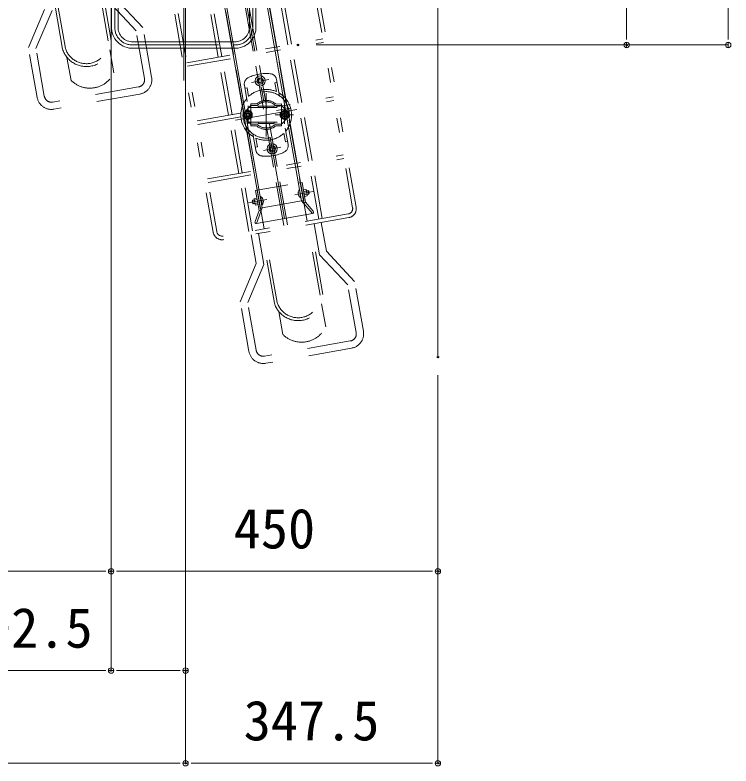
# Model space of a CAD drawing. Units: millimetres, scale not verified. Extents: x -5940 to 5940, y -4200 to 4200.
# Drawn here: x 31 to 1018, y -471 to 563 of the extents above; entities that cross this region are included whole.
import ezdxf
from ezdxf.enums import TextEntityAlignment as Align

# ---------------------------------------------------------------- set-up
doc = ezdxf.new("R2010")
doc.units = ezdxf.units.MM
doc.header["$LTSCALE"] = 10
doc.header["$PDMODE"] = 32
doc.header["$PDSIZE"] = 2
for name, pattern in [('USER2', [24, 12, -5, 2, -5]), ('USER3', [25, 6, -5, 2, -5, 2, -5]), ('USER5', [10, 4, -6])]:
    doc.linetypes.add(name, pattern=pattern)
for name, color, linetype, lineweight in [('0-0_0', 7, 'Continuous', 18), ('0-2_2-0BOLD', 7, 'Continuous', 18), ('0-4_2-2CENTER', 3, 'USER2', 18), ('0-7_2-7RACK', 5, 'Continuous', 18), ('0-D_2ラック-63HATCH', 7, 'Continuous', 18), ('1-0_2ラック-Bラック前', 2, 'USER3', 18), ('1-1_2ラック-Cラック奥', 7, 'Continuous', 18), ('1-A_3-GLEVEL', 5, 'Continuous', 18)]:
    doc.layers.add(name, color=color, linetype=linetype, lineweight=lineweight)
doc.layers.add('1-9_Defpoints', color=7, linetype='Continuous')
doc.styles.add('ＭＳ ゴシック', font='')
doc.styles.get('ＭＳ ゴシック').set_extended_font_data('MS Gothic')

# ---------------------------------------------------------------- blocks, each defined once
blk = doc.blocks.new('CCL-RACK-BACK-TOP_17')
at = {"layer": '0-D_2ラック-63HATCH', "color": 3, "linetype": 'USER2'}
for p, q in [((0, 178.97), (0, -1375)), ((-12, -1182.5), (12, -1182.5)), ((5.21, -1200.46), (-5.21, -1259.54)), ((-22.45, -1213.35), (-26.79, -1237.97)), ((43, -1230), (-43, -1230)), ((26.79, -1222.03), (22.45, -1246.65)), ((12.31, -1232.17), (36.93, -1236.51)), ((-12, -1277.5), (12, -1277.5)), ((-19.5, -1345.15), (-45.6, -1345.15)), ((19.5, -1345.15), (45.6, -1345.15))]:
    blk.add_line(p, q, dxfattribs=at)
at = {"layer": '0-D_2ラック-63HATCH'}
for p, q in [((-30.5, 170.34), (-30.5, -1330.15)), ((30.5, -1330.15), (30.5, 170.34)), ((-27.5, 94.85), (-27.5, -1355.15)), ((27.5, 94.85), (27.5, -1355.15)), ((0, -1179.61), (-2.5, -1181.06)), ((-2.5, -1183.94), (-2.5, -1181.06)), ((-2.5, -1183.94), (0, -1185.39)), ((0, -1179.61), (2.5, -1181.06)), ((2.5, -1183.94), (0, -1185.39)), ((2.5, -1183.94), (2.5, -1181.06)), ((-2.5, -1276.06), (0, -1274.61)), ((-2.5, -1276.06), (-2.5, -1278.94)), ((0, -1280.39), (-2.5, -1278.94)), ((2.5, -1276.06), (0, -1274.61)), ((0, -1280.39), (2.5, -1278.94)), ((2.5, -1276.06), (2.5, -1278.94)), ((-32.5, -1330.15), (-32.5, -1357.81)), ((-32.5, -1330.15), (-27.5, -1330.15)), ((27.5, -1330.15), (32.5, -1330.15)), ((32.5, -1330.15), (32.5, -1357.81)), ((-39, -1342.65), (-39.5, -1343.15)), ((-39.5, -1343.15), (-39.5, -1347.15)), ((-39, -1342.65), (-36.5, -1342.65)), ((-39, -1347.65), (-39, -1342.65)), ((-36.5, -1341.33), (-36.5, -1348.97)), ((-32.5, -1342.85), (-36.05, -1342.85)), ((-27.15, -1339.25), (-27.5, -1339.25)), ((-27.15, -1339.25), (-27.15, -1351.05)), ((27.15, -1339.25), (27.15, -1351.05)), ((27.15, -1339.25), (27.5, -1339.25)), ((32.5, -1342.85), (36.05, -1342.85)), ((36.5, -1341.33), (36.5, -1348.97)), ((39, -1342.65), (36.5, -1342.65)), ((39, -1342.65), (39.5, -1343.15)), ((39, -1347.65), (39, -1342.65)), ((39.5, -1343.15), (39.5, -1347.15)), ((-39, -1347.65), (-39.5, -1347.15)), ((-39, -1347.65), (-36.5, -1347.65)), ((-38.96, -1375), (-27.5, -1355.15)), ((-36.05, -1347.45), (-32.5, -1347.45)), ((-27.15, -1351.05), (-27.5, -1351.05)), ((-27.5, -1355.15), (27.5, -1355.15)), ((27.15, -1351.05), (27.5, -1351.05)), ((38.96, -1375), (27.5, -1355.15)), ((36.05, -1347.45), (32.5, -1347.45)), ((39, -1347.65), (36.5, -1347.65)), ((39, -1347.65), (39.5, -1347.15)), ((-40.69, -1372), (-32.5, -1357.81)), ((-32.5, -1357.81), (-29.9, -1359.31)), ((32.5, -1357.81), (29.9, -1359.31)), ((40.69, -1372), (32.5, -1357.81)), ((38.96, -1375), (-38.96, -1375))]:
    blk.add_line(p, q, dxfattribs=at)
at = {"layer": '0-D_2ラック-63HATCH', "color": 3, "linetype": 'USER5'}
for p, q in [((-22.5, -1184.69), (-22.5, -1207.25)), ((-19.5, -1188.74), (-22.5, -1188.74)), ((-19.5, -1188.74), (-19.5, -1200.94)), ((22.5, -1188.74), (19.5, -1188.74)), ((19.5, -1188.74), (19.5, -1200.94)), ((22.5, -1184.69), (22.5, -1207.25)), ((-18.42, -1213.55), (-28.21, -1220.85)), ((-26.36, -1235.51), (-22.88, -1215.81)), ((-19.19, -1223.68), (-23.62, -1219.97)), ((-18.08, -1211.58), (-23.29, -1241.13)), ((-22.88, -1215.81), (26.36, -1224.49)), ((-18.42, -1213.55), (-10, -1215.04)), ((-18.08, -1211.58), (-10.42, -1212.93)), ((-8.75, -1216.27), (-9.1, -1218.24)), ((-8.75, -1216.27), (12.92, -1220.09)), ((12.92, -1220.09), (12.57, -1222.06)), ((14.52, -1219.36), (22.94, -1220.84)), ((15.63, -1217.53), (23.29, -1218.87)), ((23.29, -1218.87), (18.08, -1248.42)), ((-25.62, -1231.34), (-30.05, -1227.63)), ((-22.94, -1239.16), (-29.64, -1228.95)), ((-20.2, -1229.37), (-25.62, -1231.34)), ((-19.19, -1223.68), (-20.2, -1229.37)), ((20.2, -1230.63), (19.19, -1236.32)), ((20.2, -1230.63), (25.62, -1228.66)), ((22.88, -1244.19), (26.36, -1224.49)), ((22.94, -1220.84), (29.64, -1231.05)), ((-26.36, -1235.51), (22.88, -1244.19)), ((-23.29, -1241.13), (-15.63, -1242.47)), ((-22.94, -1239.16), (-14.52, -1240.64)), ((-12.57, -1237.94), (-12.92, -1239.91)), ((-12.92, -1239.91), (8.75, -1243.73)), ((18.42, -1246.45), (28.21, -1239.15)), ((19.19, -1236.32), (23.62, -1240.03)), ((23.62, -1240.03), (29.04, -1238.05)), ((9.1, -1241.76), (8.75, -1243.73)), ((10, -1244.96), (18.42, -1246.45)), ((10.42, -1247.07), (18.08, -1248.42)), ((-22.5, -1275.31), (-22.5, -1252.75)), ((-19.5, -1271.26), (-19.5, -1259.06)), ((19.5, -1271.26), (19.5, -1259.06)), ((22.5, -1275.31), (22.5, -1252.75)), ((-19.5, -1271.26), (-22.5, -1271.26)), ((22.5, -1271.26), (19.5, -1271.26)), ((-30.5, -1330.15), (-30.5, -1355.15)), ((-27.5, -1330.15), (27.5, -1330.15)), ((30.5, -1330.15), (30.5, -1355.15)), ((-30.5, -1355.15), (-27.5, -1355.15)), ((27.5, -1355.15), (30.5, -1355.15))]:
    blk.add_line(p, q, dxfattribs=at)
at = {"layer": '0-D_2ラック-63HATCH', "color": 3}
for p, q in [((-36.5, -1343.05), (-39.4, -1343.05)), ((36.5, -1343.05), (39.4, -1343.05)), ((-36.5, -1347.25), (-39.4, -1347.25)), ((36.5, -1347.25), (39.4, -1347.25))]:
    blk.add_line(p, q, dxfattribs=at)
at = {"layer": '0-D_2ラック-63HATCH', "color": 3, "linetype": 'USER5'}
for points in [[(-23.62, -1219.97), (-29.04, -1221.95), (-30.05, -1227.63)], [(25.62, -1228.66), (30.05, -1232.37), (29.04, -1238.05)]]:
    blk.add_lwpolyline(points, dxfattribs=at)
at = {"layer": '0-D_2ラック-63HATCH'}
for points in [[(-36.5, -1341.33), (-36.05, -1340.55), (-32.5, -1340.55)], [(36.5, -1341.33), (36.05, -1340.55), (32.5, -1340.55)], [(-36.5, -1348.97), (-36.05, -1349.75), (-32.5, -1349.75)], [(36.5, -1348.97), (36.05, -1349.75), (32.5, -1349.75)]]:
    blk.add_lwpolyline(points, dxfattribs=at)
for centre, radius in [((0, -1182.5), 7), ((0, -1182.5), 4.32), ((0, -1277.5), 7), ((0, -1277.5), 4.32)]:
    blk.add_circle(centre, radius, dxfattribs=at)
at = {"layer": '0-D_2ラック-63HATCH', "color": 3, "linetype": 'USER5'}
for centre, radius in [((-24.62, -1225.66), 5.85), ((-24.62, -1225.66), 4.9), ((-24.62, -1225.66), 3), ((-24.62, -1225.66), 2.2), ((24.62, -1234.34), 5.85), ((24.62, -1234.34), 4.9), ((24.62, -1234.34), 3), ((24.62, -1234.34), 2.2)]:
    blk.add_circle(centre, radius, dxfattribs=at)
for centre, radius, start, end in [((-12.5, -1184.69), 10, 105.42385, 180), ((0, -1230), 57, 74.57615, 105.42385), ((12.5, -1184.69), 10, 0, 74.57615), ((0, -1230), 32, 17.61244, 162.38756), ((0, -1230), 35, 56.14156, 123.85844), ((0, -1230), 35, 130.0052, 150.62508), ((0, -1230), 20, 38.59038, 121.40962), ((0, -1230), 35, 29.37492, 49.9948), ((0, -1230), 18, 36.23826, 123.76174), ((-24.62, -1225.66), 6, 126.72135, 213.27865), ((24.62, -1234.34), 6, 306.72135, 33.27865), ((0, -1230), 32, 197.61244, 342.38756), ((0, -1230), 18, 216.23826, 303.76174), ((0, -1230), 35, 209.37492, 229.9948), ((0, -1230), 20, 218.59038, 301.40962), ((0, -1230), 35, 310.0052, 330.62508), ((0, -1230), 35, 236.14156, 303.85844), ((-12.5, -1275.31), 10, 180, 254.57615), ((12.5, -1275.31), 10, 285.42385, 0), ((0, -1230), 57, 254.57615, 285.42385)]:
    blk.add_arc(centre, radius, start, end, dxfattribs=at)
at = {"layer": '0-D_2ラック-63HATCH'}
for centre, radius, start, end in [((0, -1230), 35, 150.62508, 209.37492), ((0, -1230), 32, 162.38756, 197.61244), ((0, -1230), 35, 330.62508, 29.37492), ((0, -1230), 32, 342.38756, 17.61244), ((-34.36, -1341.7), 2.04, 154.26988, 214.28792), ((-28.77, -1345.15), 7.63, 162.4633, 197.5367), ((-32.1, -1345.15), 7.7, 309.98311, 50.01689), ((-28.25, -1345.15), 3.85, 317.75343, 42.24657), ((32.1, -1345.15), 7.7, 129.98311, 230.01689), ((28.25, -1345.15), 3.85, 137.75343, 222.24657), ((34.36, -1341.7), 2.04, 325.71208, 25.73012), ((28.77, -1345.15), 7.63, 342.4633, 17.5367), ((-34.36, -1348.6), 2.04, 145.71208, 205.73012), ((34.36, -1348.6), 2.04, 334.26988, 34.28792), ((-38.96, -1373), 2, 150, 270), ((38.96, -1373), 2, 270, 30)]:
    blk.add_arc(centre, radius, start, end, dxfattribs=at)
blk = doc.blocks.new('CCL-CYC-BACK-TOP_0')
at = {"layer": '1-0_2ラック-Bラック前'}
for p, q in [((-46.25, 426.57), (-46.25, 530.24)), ((46.25, 426.57), (46.25, 530.24)), ((-30, 426.57), (-30, 502.82)), ((-2.5, 426.57), (-2.5, 502.82)), ((2.5, 426.57), (2.5, 502.82)), ((30, 426.57), (30, 502.82)), ((-100, 495.32), (-100, 190.32)), ((-95, 495.32), (-95, 190.32)), ((95, 495.32), (95, 190.32)), ((100, 495.32), (100, 190.32)), ((-95, 426.57), (95, 426.57)), ((-95, 421.57), (95, 421.57)), ((-51.25, 345.32), (-51.25, 421.57)), ((-46.25, 345.32), (-46.25, 421.57)), ((-30, 345.32), (-30, 421.57)), ((-2.5, 345.32), (-2.5, 421.57)), ((2.5, 345.32), (2.5, 421.57)), ((30, 345.32), (30, 421.57)), ((46.25, 345.32), (46.25, 421.57)), ((51.25, 345.32), (51.25, 421.57)), ((-95, 345.32), (95, 345.32)), ((-95, 340.32), (95, 340.32)), ((-51.25, 264.07), (-51.25, 340.32)), ((-46.25, 264.07), (-46.25, 340.32)), ((-30, 264.07), (-30, 340.32)), ((-2.5, 264.07), (-2.5, 340.32)), ((2.5, 264.07), (2.5, 340.32)), ((30, 264.07), (30, 340.32)), ((46.25, 264.07), (46.25, 340.32)), ((51.25, 264.07), (51.25, 340.32)), ((-95, 264.07), (95, 264.07)), ((-95, 259.07), (95, 259.07)), ((-51.25, 182.82), (-51.25, 259.07)), ((-46.25, 182.82), (-46.25, 259.07)), ((-30, 182.82), (-30, 259.07)), ((-2.5, 182.82), (-2.5, 259.07)), ((2.5, 182.82), (2.5, 259.07)), ((30, 182.82), (30, 259.07)), ((46.25, 182.82), (46.25, 259.07)), ((51.25, 182.82), (51.25, 259.07)), ((87.5, 182.82), (-87.5, 182.82)), ((87.5, 177.82), (-87.5, 177.82)), ((-49, 137.42), (-49, 177.82)), ((-39, 134.46), (-39, 177.82)), ((-34, 79.49), (-34, 177.82)), ((-30, 79.62), (-30, 177.82)), ((30, 79.62), (30, 177.82)), ((34, 79.49), (34, 177.82)), ((39, 134.46), (39, 177.82)), ((49, 137.42), (49, 177.82)), ((-49, 137.42), (-80, 89.69)), ((49, 137.42), (80, 89.69)), ((-39, 134.46), (-70, 86.73)), ((39, 134.46), (70, 86.73)), ((-80, 20), (-80, 89.69)), ((-70, 20), (-70, 86.73)), ((70, 20), (70, 86.73)), ((80, 20), (80, 89.69)), ((-30, 35.12), (-30, 67.27)), ((30, 35.12), (30, 67.27)), ((60, 10), (-60, 10)), ((60, 0), (-60, 0))]:
    blk.add_line(p, q, dxfattribs=at)
for points in [[(-51.25, 426.57), (-51.25, 531.48), (-42.97, 547.17)], [(51.25, 426.57), (51.25, 531.48), (42.97, 547.17)]]:
    blk.add_lwpolyline(points, dxfattribs=at)
for centre, radius, start, end in [((-87.5, 190.32), 12.5, 180, 270), ((-87.5, 190.32), 7.5, 180, 270), ((87.5, 190.32), 7.5, 270, 0), ((87.5, 190.32), 12.5, 270, 0), ((0, 83.86), 34.28, 187.32401, 352.67599), ((0, 83.86), 30.28, 187.54919, 352.45081), ((0, 55.98), 36.54, 214.81581, 325.18419), ((-60, 20), 20, 180, 270), ((-60, 20), 10, 180, 270), ((60, 20), 10, 270, 0), ((60, 20), 20, 270, 0)]:
    blk.add_arc(centre, radius, start, end, dxfattribs=at)
blk = doc.blocks.new('CCL-CYC-FRONT-TOP_1')
at = {"layer": '1-1_2ラック-Cラック奥', "color": 6, "linetype": 'USER3'}
for p, q in [((-34, 79.49), (-34, 177.82)), ((-30, 79.62), (-30, 177.82)), ((30, 79.62), (30, 177.82)), ((34, 79.49), (34, 177.82)), ((-49, 137.42), (-80, 89.69)), ((49, 137.42), (80, 89.69)), ((-39, 134.46), (-70, 86.73)), ((39, 134.46), (70, 86.73)), ((-80, 20), (-80, 89.69)), ((-70, 20), (-70, 86.73)), ((70, 20), (70, 86.73)), ((80, 20), (80, 89.69)), ((-30, 35.12), (-30, 67.27)), ((30, 35.12), (30, 67.27)), ((60, 10), (-60, 10)), ((60, 0), (-60, 0))]:
    blk.add_line(p, q, dxfattribs=at)
for centre, radius, start, end in [((0, 83.86), 34.28, 187.32401, 352.67599), ((0, 83.86), 30.28, 187.54919, 352.45081), ((0, 55.98), 36.54, 214.81581, 325.18419), ((-60, 20), 20, 180, 270), ((-60, 20), 10, 180, 270), ((60, 20), 10, 270, 0), ((60, 20), 20, 270, 0)]:
    blk.add_arc(centre, radius, start, end, dxfattribs=at)
blk = doc.blocks.new('_DOT')
at = {"layer": '0-0_0', "lineweight": 9}
for p, q in [((-0.5, 0), (-1, 0)), ((0.25, 0), (-0.25, 0))]:
    blk.add_line(p, q, dxfattribs=at)
blk.add_circle((0, 0), 0.25, dxfattribs=at)
blk = doc.blocks.new('D49')
at = {"layer": '1-9_Defpoints'}
for p in [(6360.99, 4721.9), (6813.79, 4721.9)]:
    blk.add_point(p, dxfattribs=at)
at = {"layer": '1-A_3-GLEVEL'}
for p, q in [((6813.79, 6306.9), (6813.79, 4736.9)), ((6385.99, 4721.9), (6813.79, 4721.9))]:
    blk.add_line(p, q, dxfattribs=at)
at = {"layer": '1-A_3-GLEVEL', "xscale": 15, "yscale": 15, "rotation": 270}
blk.add_blockref('_DOT', (6813.79, 4721.9), dxfattribs=at)
blk = doc.blocks.new('D50')
at = {"layer": '1-9_Defpoints'}
blk.add_point((6360.99, 4721.9), dxfattribs=at)
at = {"layer": '1-A_3-GLEVEL'}
for p, q in [((6953.79, 4736.9), (6953.8, 6556.9)), ((6385.99, 4721.9), (6953.79, 4721.9))]:
    blk.add_line(p, q, dxfattribs=at)
at = {"layer": '1-A_3-GLEVEL', "xscale": 15, "yscale": 15, "rotation": 270}
blk.add_blockref('_DOT', (6953.79, 4721.9), dxfattribs=at)
blk = doc.blocks.new('D57')
at = {"layer": '1-9_Defpoints'}
blk.add_point((6103.79, 3996.81), dxfattribs=at)
at = {"layer": '1-A_3-GLEVEL'}
for p, q in [((6103.79, 5726.9), (6103.79, 3996.81)), ((1168.79, 3996.81), (6088.79, 3996.81))]:
    blk.add_line(p, q, dxfattribs=at)
at = {"layer": '1-A_3-GLEVEL', "xscale": 15, "yscale": 15}
blk.add_blockref('_DOT', (6103.79, 3996.81), dxfattribs=at)
blk = doc.blocks.new('D58')
at = {"layer": '1-9_Defpoints'}
for p in [(6553.79, 4291.9), (6553.79, 3996.81)]:
    blk.add_point(p, dxfattribs=at)
at = {"layer": '1-A_3-GLEVEL'}
for p, q in [((6103.79, 5726.9), (6103.79, 3996.81)), ((6553.79, 4266.9), (6553.79, 3996.81)), ((6118.79, 3996.81), (6538.79, 3996.81))]:
    blk.add_line(p, q, dxfattribs=at)
at = {"layer": '1-A_3-GLEVEL', "xscale": 15, "yscale": 15, "rotation": 180}
blk.add_blockref('_DOT', (6103.79, 3996.81), dxfattribs=at)
at = {"layer": '1-A_3-GLEVEL', "xscale": 15, "yscale": 15}
blk.add_blockref('_DOT', (6553.79, 3996.81), dxfattribs=at)
at = {"layer": '1-A_3-GLEVEL', "color": 7, "style": 'ＭＳ ゴシック'}
blk.add_text('450', height=54.99, dxfattribs=at).set_placement((6272.54, 4011.81), align=Align.BOTTOM_LEFT)
blk = doc.blocks.new('D60')
at = {"layer": '1-9_Defpoints'}
blk.add_point((6103.79, 3860.05), dxfattribs=at)
at = {"layer": '1-A_3-GLEVEL'}
for p, q in [((6103.79, 5726.9), (6103.79, 3860.05)), ((1168.79, 3860.05), (6088.79, 3860.05))]:
    blk.add_line(p, q, dxfattribs=at)
at = {"layer": '1-A_3-GLEVEL', "xscale": 15, "yscale": 15}
blk.add_blockref('_DOT', (6103.79, 3860.05), dxfattribs=at)
blk = doc.blocks.new('D61')
at = {"layer": '1-9_Defpoints'}
blk.add_point((6206.29, 3860.05), dxfattribs=at)
at = {"layer": '1-A_3-GLEVEL'}
for p, q in [((6206.29, 5736.9), (6206.29, 3860.05)), ((6103.79, 5726.9), (6103.79, 3860.05)), ((6118.79, 3860.05), (6191.29, 3860.05))]:
    blk.add_line(p, q, dxfattribs=at)
at = {"layer": '1-A_3-GLEVEL', "xscale": 15, "yscale": 15, "rotation": 180}
blk.add_blockref('_DOT', (6103.79, 3860.05), dxfattribs=at)
at = {"layer": '1-A_3-GLEVEL', "xscale": 15, "yscale": 15}
blk.add_blockref('_DOT', (6206.29, 3860.05), dxfattribs=at)
at = {"layer": '1-A_3-GLEVEL', "color": 7, "style": 'ＭＳ ゴシック'}
blk.add_text('102.5', height=54.99, dxfattribs=at).set_placement((5891.22, 3875.05), align=Align.BOTTOM_LEFT)
blk = doc.blocks.new('D63')
at = {"layer": '1-9_Defpoints'}
blk.add_point((6206.29, 3732.33), dxfattribs=at)
at = {"layer": '1-A_3-GLEVEL'}
for p, q in [((6206.29, 5736.9), (6206.29, 3732.33)), ((1066.29, 3732.33), (6191.29, 3732.33))]:
    blk.add_line(p, q, dxfattribs=at)
at = {"layer": '1-A_3-GLEVEL', "xscale": 15, "yscale": 15}
blk.add_blockref('_DOT', (6206.29, 3732.33), dxfattribs=at)
blk = doc.blocks.new('D64')
at = {"layer": '1-9_Defpoints'}
for p in [(6553.79, 4291.9), (6553.79, 3732.33)]:
    blk.add_point(p, dxfattribs=at)
at = {"layer": '1-A_3-GLEVEL'}
for p, q in [((6206.29, 5736.9), (6206.29, 3732.33)), ((6553.79, 4266.9), (6553.79, 3732.33)), ((6221.29, 3732.33), (6538.79, 3732.33))]:
    blk.add_line(p, q, dxfattribs=at)
at = {"layer": '1-A_3-GLEVEL', "xscale": 15, "yscale": 15, "rotation": 180}
blk.add_blockref('_DOT', (6206.29, 3732.33), dxfattribs=at)
at = {"layer": '1-A_3-GLEVEL', "xscale": 15, "yscale": 15}
blk.add_blockref('_DOT', (6553.79, 3732.33), dxfattribs=at)
at = {"layer": '1-A_3-GLEVEL', "color": 7, "style": 'ＭＳ ゴシック'}
blk.add_text('347.5', height=54.99, dxfattribs=at).set_placement((6286.29, 3747.33), align=Align.BOTTOM_LEFT)

msp = doc.modelspace()

# ---------------------------------------------------------------- linework, layer by layer
at = {"layer": '0-2_2-0BOLD'}
for p, q in [((164.29, 578.29), (164.29, 547.26)), ((173.29, 547.26), (173.29, 578.29)), ((354.29, 578.29), (354.29, 547.26)), ((363.3, 547.26), (363.3, 578.29)), ((191.79, 526.4), (335.79, 526.4)), ((335.79, 517.4), (191.79, 517.4))]:
    msp.add_line(p, q, dxfattribs=at)
for centre, radius, start, end in [((193.1, 546.2), 28.83, 177.49678, 273.08292), ((193.1, 546.2), 19.83, 177.49678, 273.08292), ((334.49, 546.2), 28.83, 266.91708, 2.50322), ((334.49, 546.2), 19.83, 266.91708, 2.50322)]:
    msp.add_arc(centre, radius, start, end, dxfattribs=at)
at = {"layer": '0-4_2-2CENTER'}
for p, q in [((263.79, 472.9), (263.79, 2420.9)), ((168.79, 578.29), (168.79, 547.26)), ((358.79, 547.26), (358.79, 578.29)), ((191.79, 521.9), (335.79, 521.9))]:
    msp.add_line(p, q, dxfattribs=at)
for centre, start, end in [((193.1, 546.2), 177.49678, 273.08292), ((334.49, 546.2), 266.91708, 2.50322)]:
    msp.add_arc(centre, 24.33, start, end, dxfattribs=at)
at = {"layer": '0-7_2-7RACK'}
msp.add_line((613.79, 2451.9), (613.79, 91.9), dxfattribs=at)

# ---------------------------------------------------------------- block references
at = {"layer": '1-0_2ラック-Bラック前', "rotation": 10}
msp.add_blockref('CCL-CYC-BACK-TOP_0', (435.88, 93.81), dxfattribs=at)
at = {"layer": '1-1_2ラック-Cラック奥', "rotation": 10}
for name, p in [('CCL-CYC-FRONT-TOP_1', (144.17, 443.81)), ('CCL-RACK-BACK-TOP_17', (163.79, 1636.9))]:
    msp.add_blockref(name, p, dxfattribs=at)
at = {"layer": '1-A_3-GLEVEL'}
for name in ['D50', 'D49', 'D63', 'D61', 'D64', 'D57', 'D60', 'D58']:
    msp.add_blockref(name, (-5940, -4200), dxfattribs=at)

doc.saveas('drawing.dxf')
